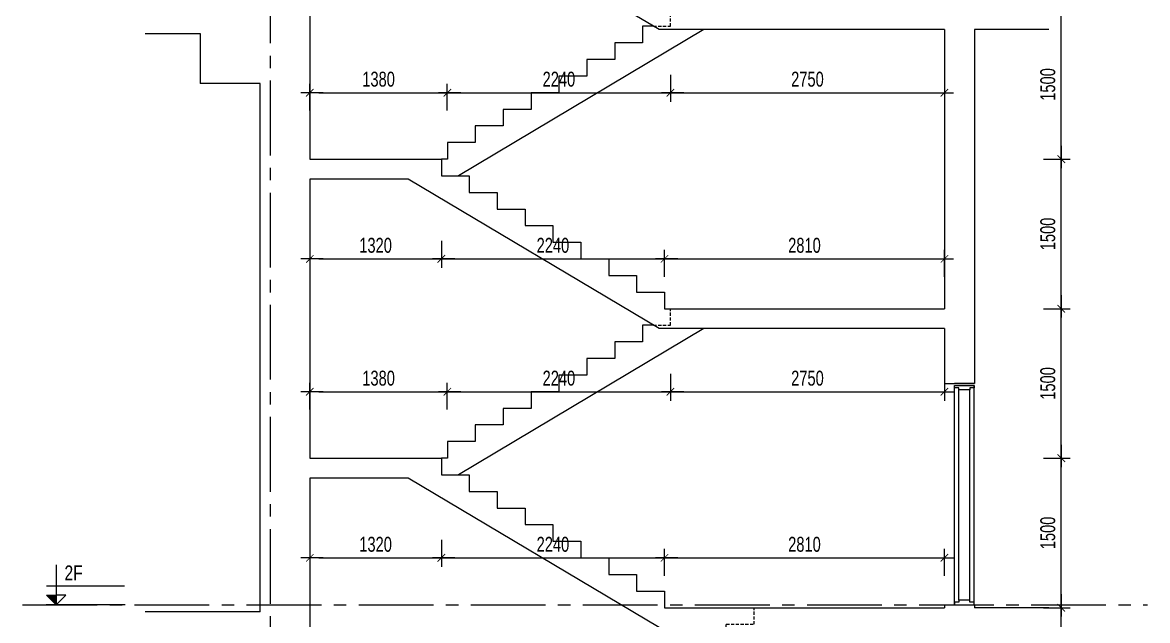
# Model space of a CAD drawing. Header units: millimetres. Extents: x -179076 to 152218, y -28646 to 38481.
# Drawn here: x 111998 to 123290, y -16948 to -10948 of the extents above; entities that cross this region are included whole.
import ezdxf

# ---------------------------------------------------------------- set-up
doc = ezdxf.new("R2010")
doc.units = ezdxf.units.MM
doc.linetypes.add('CENTER2', pattern=[1.125, 0.75, -0.125, 0.125, -0.125])
doc.linetypes.add('HIDDEN2', pattern=[4.7625, 3.175, -1.5875])
doc.layers.get('Defpoints').update_dxf_attribs({"color": 151, "lineweight": 9})
doc.layers.add('A-DOOR', color=4, linetype='Continuous')
doc.layers.add('DOOR', color=4, linetype='Continuous')
for name, color, linetype, lineweight in [('NDC_S_ANNO', 7, 'Continuous', 20), ('NDC_S_AXIS', 5, 'CENTER2', 13), ('NDC_S_CONTINUOUS', 3, 'Continuous', 20), ('NDC_S_DIM', 1, 'Continuous', 15), ('NDC_S_HIDDEN', 8, 'HIDDEN2', 13), ('NDC_S_SLAB', 2, 'Continuous', 20), ('NDC_S_TEXT SYMBOL', 7, 'Continuous', 20), ('NDC_S_VN TEXT', 7, 'Continuous', 20)]:
    doc.layers.add(name, color=color, linetype=linetype, lineweight=lineweight)
doc.styles.add('NDC_ANNO', font='', dxfattribs={"width": 0.8})
doc.styles.add('NDC_DIM', font='', dxfattribs={"width": 0.75})
doc.styles.get('NDC_ANNO').set_extended_font_data('Dotum')
doc.styles.get('NDC_DIM').set_extended_font_data('Dotum')
doc.dimstyles.new('NDC_dim_60', dxfattribs={"dimscale": 60, "dimtxt": 2.5, "dimasz": 1.5, "dimexe": 1.5, "dimexo": 2.5, "dimgap": 1, "dimtad": 1, "dimdec": 0, "dimzin": 0, "dimdsep": 46, "dimtxsty": 'NDC_DIM', "dimblk": 'DIMMARK', "dimcen": 0.09, "dimdle": 1.2, "dimclrd": 1, "dimclre": 1, "dimclrt": 3, "dimadec": 0, "dimazin": 0, "dimtfac": 1, "dimtdec": 0, "dimtix": 1, "dimtofl": 0, "dimtmove": 0, "dimatfit": 3, "dimfxl": 3, "dimfxlon": 1, "dimtolj": 1, "dimtzin": 0, "dimarcsym": 0})

# ---------------------------------------------------------------- blocks, each defined once
blk = doc.blocks.new('X-SECTION-2$0$X-SEC-DOO2')
at = {"layer": 'A-DOOR'}
for p, q in [((41976, 101972), (41976, 104172)), ((42021, 102017), (42021, 104127)), ((42131, 102017), (42131, 104127)), ((42176, 101972), (42176, 104172))]:
    blk.add_line(p, q, dxfattribs=at)
for points in [[(41976, 104172), (41976, 104147), (42021, 104147), (42021, 104127), (42131, 104127), (42131, 104147), (42176, 104147), (42176, 104172)], [(41976, 101972), (41976, 101997), (42021, 101997), (42021, 102017), (42131, 102017), (42131, 101997), (42176, 101997), (42176, 101972)]]:
    blk.add_lwpolyline(points, close=True, dxfattribs=at)
at = {"layer": 'Defpoints'}
blk.add_line((41976, 104192), (42176, 104192), dxfattribs=at)
blk = doc.blocks.new('kata_block_CT')
at = {"layer": 'NDC_S_ANNO'}
blk.add_hatch(color=3, dxfattribs=at).paths.add_polyline_path([(0, 1.6), (-1.61, 1.6), (0, 0)])
at = {"layer": 'NDC_S_ANNO', "ltscale": 50}
h = blk.add_hatch(dxfattribs=at)
h.set_pattern_fill('ANSI31', color=256, scale=1.406, style=0)
h.paths.add_polyline_path([(0, 1.6), (0, 0), (1.61, 1.6)])
for p, q in [((-1.59, 3.14), (11.47, 3.14)), ((11.56, 0), (-1.64, 0))]:
    blk.add_line(p, q, dxfattribs=at)
for points in [[(0, 6.69), (0, 0)], [(0, 0), (-1.61, 1.6), (0, 1.6)], [(0, 0), (1.61, 1.6), (0, 1.6)]]:
    blk.add_lwpolyline(points, dxfattribs=at)
at = {"layer": 'NDC_S_ANNO', "color": 8, "ltscale": 50}
blk.add_lwpolyline([(0, 0), (-1.61, 1.6), (0, 1.6)], dxfattribs=at)
at = {"layer": 'NDC_S_TEXT SYMBOL', "color": 3, "style": 'NDC_ANNO', "width": 0.8}
blk.add_attdef('CT', (1.41, 4.07), '', height=2.5, dxfattribs=at)
blk = doc.blocks.new('DIMMARK')
at = {"layer": 'NDC_S_DIM', "color": 1}
blk.add_line((-1.5, 0), (1, 0), dxfattribs=at)
at = {"layer": 'NDC_S_DIM', "color": 2, "const_width": 0.1}
blk.add_lwpolyline([(-0.42, -0.42), (0.42, 0.42)], dxfattribs=at)
blk = doc.blocks.new('*D993')
at = {"layer": 'Defpoints', "color": 0, "transparency": 16777216}
for p in [(114882, -15320), (116202, -15320), (116202, -16320)]:
    blk.add_point(p, dxfattribs=at)
at = {"layer": 'NDC_S_DIM', "color": 1, "lineweight": -2, "transparency": 16777216}
for p, q in [((114882, -16140), (114882, -16410)), ((116202, -16140), (116202, -16410)), ((114972, -16320), (116112, -16320))]:
    blk.add_line(p, q, dxfattribs=at)
at = {"layer": 'NDC_S_DIM', "color": 1, "lineweight": -2, "transparency": 16777216, "xscale": 90, "yscale": 90, "zscale": 90, "rotation": 180}
blk.add_blockref('DIMMARK', (114882, -16320), dxfattribs=at)
at = {"layer": 'NDC_S_DIM', "color": 1, "lineweight": -2, "transparency": 16777216, "xscale": 90, "yscale": 90, "zscale": 90}
blk.add_blockref('DIMMARK', (116202, -16320), dxfattribs=at)
at = {"layer": 'NDC_S_DIM', "color": 3, "transparency": 16777216, "insert": (115542, -16185), "char_height": 150, "attachment_point": 5, "style": 'NDC_DIM'}
blk.add_mtext('\\A1;1320', dxfattribs=at)
blk = doc.blocks.new('*D994')
at = {"layer": 'Defpoints', "color": 0, "transparency": 16777216}
for p in [(116202, -15320), (118442, -16320), (118442, -16820)]:
    blk.add_point(p, dxfattribs=at)
at = {"layer": 'NDC_S_DIM', "color": 1, "lineweight": -2, "transparency": 16777216}
for p, q in [((116202, -16140), (116202, -16410)), ((118442, -16500), (118442, -16230)), ((116292, -16320), (118352, -16320))]:
    blk.add_line(p, q, dxfattribs=at)
at = {"layer": 'NDC_S_DIM', "color": 1, "lineweight": -2, "transparency": 16777216, "xscale": 90, "yscale": 90, "zscale": 90, "rotation": 180}
blk.add_blockref('DIMMARK', (116202, -16320), dxfattribs=at)
at = {"layer": 'NDC_S_DIM', "color": 1, "lineweight": -2, "transparency": 16777216, "xscale": 90, "yscale": 90, "zscale": 90}
blk.add_blockref('DIMMARK', (118442, -16320), dxfattribs=at)
at = {"layer": 'NDC_S_DIM', "color": 3, "transparency": 16777216, "insert": (117322, -16185), "char_height": 150, "attachment_point": 5, "style": 'NDC_DIM'}
blk.add_mtext('\\A1;2240', dxfattribs=at)
blk = doc.blocks.new('*D995')
at = {"layer": 'Defpoints', "color": 0, "transparency": 16777216}
for p in [(121252, -16320), (118442, -16820), (121252, -16820)]:
    blk.add_point(p, dxfattribs=at)
at = {"layer": 'NDC_S_DIM', "color": 1, "lineweight": -2, "transparency": 16777216}
for p, q in [((118442, -16500), (118442, -16230)), ((121252, -16500), (121252, -16230)), ((118532, -16320), (121162, -16320))]:
    blk.add_line(p, q, dxfattribs=at)
at = {"layer": 'NDC_S_DIM', "color": 1, "lineweight": -2, "transparency": 16777216, "xscale": 90, "yscale": 90, "zscale": 90, "rotation": 180}
blk.add_blockref('DIMMARK', (118442, -16320), dxfattribs=at)
at = {"layer": 'NDC_S_DIM', "color": 1, "lineweight": -2, "transparency": 16777216, "xscale": 90, "yscale": 90, "zscale": 90}
blk.add_blockref('DIMMARK', (121252, -16320), dxfattribs=at)
at = {"layer": 'NDC_S_DIM', "color": 3, "transparency": 16777216, "insert": (119847, -16185), "char_height": 150, "attachment_point": 5, "style": 'NDC_DIM'}
blk.add_mtext('\\A1;2810', dxfattribs=at)
blk = doc.blocks.new('*D996')
at = {"layer": 'Defpoints', "color": 0, "transparency": 16777216}
for p in [(116262, -14653), (114882, -15320), (116262, -15320)]:
    blk.add_point(p, dxfattribs=at)
at = {"layer": 'NDC_S_DIM', "color": 1, "lineweight": -2, "transparency": 16777216}
for p, q in [((114882, -14833), (114882, -14563)), ((116262, -14833), (116262, -14563)), ((114972, -14653), (116172, -14653))]:
    blk.add_line(p, q, dxfattribs=at)
at = {"layer": 'NDC_S_DIM', "color": 1, "lineweight": -2, "transparency": 16777216, "xscale": 90, "yscale": 90, "zscale": 90, "rotation": 180}
blk.add_blockref('DIMMARK', (114882, -14653), dxfattribs=at)
at = {"layer": 'NDC_S_DIM', "color": 1, "lineweight": -2, "transparency": 16777216, "xscale": 90, "yscale": 90, "zscale": 90}
blk.add_blockref('DIMMARK', (116262, -14653), dxfattribs=at)
at = {"layer": 'NDC_S_DIM', "color": 3, "transparency": 16777216, "insert": (115572, -14518), "char_height": 150, "attachment_point": 5, "style": 'NDC_DIM'}
blk.add_mtext('\\A1;1380', dxfattribs=at)
blk = doc.blocks.new('*D997')
at = {"layer": 'Defpoints', "color": 0, "transparency": 16777216}
for p in [(118502, -13987), (118502, -14653), (116262, -15320)]:
    blk.add_point(p, dxfattribs=at)
at = {"layer": 'NDC_S_DIM', "color": 1, "lineweight": -2, "transparency": 16777216}
for p, q in [((116262, -14833), (116262, -14563)), ((118502, -14473), (118502, -14743)), ((116352, -14653), (118412, -14653))]:
    blk.add_line(p, q, dxfattribs=at)
at = {"layer": 'NDC_S_DIM', "color": 1, "lineweight": -2, "transparency": 16777216, "xscale": 90, "yscale": 90, "zscale": 90, "rotation": 180}
blk.add_blockref('DIMMARK', (116262, -14653), dxfattribs=at)
at = {"layer": 'NDC_S_DIM', "color": 1, "lineweight": -2, "transparency": 16777216, "xscale": 90, "yscale": 90, "zscale": 90}
blk.add_blockref('DIMMARK', (118502, -14653), dxfattribs=at)
at = {"layer": 'NDC_S_DIM', "color": 3, "transparency": 16777216, "insert": (117382, -14518), "char_height": 150, "attachment_point": 5, "style": 'NDC_DIM'}
blk.add_mtext('\\A1;2240', dxfattribs=at)
blk = doc.blocks.new('*D998')
at = {"layer": 'Defpoints', "color": 0, "transparency": 16777216}
for p in [(118502, -13987), (121252, -14020), (121252, -14653)]:
    blk.add_point(p, dxfattribs=at)
at = {"layer": 'NDC_S_DIM', "color": 1, "lineweight": -2, "transparency": 16777216}
for p, q in [((118502, -14473), (118502, -14743)), ((121252, -14473), (121252, -14743)), ((118592, -14653), (121162, -14653))]:
    blk.add_line(p, q, dxfattribs=at)
at = {"layer": 'NDC_S_DIM', "color": 1, "lineweight": -2, "transparency": 16777216, "xscale": 90, "yscale": 90, "zscale": 90, "rotation": 180}
blk.add_blockref('DIMMARK', (118502, -14653), dxfattribs=at)
at = {"layer": 'NDC_S_DIM', "color": 1, "lineweight": -2, "transparency": 16777216, "xscale": 90, "yscale": 90, "zscale": 90}
blk.add_blockref('DIMMARK', (121252, -14653), dxfattribs=at)
at = {"layer": 'NDC_S_DIM', "color": 3, "transparency": 16777216, "insert": (119877, -14518), "char_height": 150, "attachment_point": 5, "style": 'NDC_DIM'}
blk.add_mtext('\\A1;2750', dxfattribs=at)
blk = doc.blocks.new('*D999')
at = {"layer": 'Defpoints', "color": 0, "transparency": 16777216}
for p in [(114882, -12320), (116202, -12320), (116202, -13320)]:
    blk.add_point(p, dxfattribs=at)
at = {"layer": 'NDC_S_DIM', "color": 1, "lineweight": -2, "transparency": 16777216}
for p, q in [((114882, -13140), (114882, -13410)), ((116202, -13140), (116202, -13410)), ((114972, -13320), (116112, -13320))]:
    blk.add_line(p, q, dxfattribs=at)
at = {"layer": 'NDC_S_DIM', "color": 1, "lineweight": -2, "transparency": 16777216, "xscale": 90, "yscale": 90, "zscale": 90, "rotation": 180}
blk.add_blockref('DIMMARK', (114882, -13320), dxfattribs=at)
at = {"layer": 'NDC_S_DIM', "color": 1, "lineweight": -2, "transparency": 16777216, "xscale": 90, "yscale": 90, "zscale": 90}
blk.add_blockref('DIMMARK', (116202, -13320), dxfattribs=at)
at = {"layer": 'NDC_S_DIM', "color": 3, "transparency": 16777216, "insert": (115542, -13185), "char_height": 150, "attachment_point": 5, "style": 'NDC_DIM'}
blk.add_mtext('\\A1;1320', dxfattribs=at)
blk = doc.blocks.new('*D1000')
at = {"layer": 'Defpoints', "color": 0, "transparency": 16777216}
for p in [(116202, -12320), (118442, -13320), (118442, -13820)]:
    blk.add_point(p, dxfattribs=at)
at = {"layer": 'NDC_S_DIM', "color": 1, "lineweight": -2, "transparency": 16777216}
for p, q in [((116202, -13140), (116202, -13410)), ((116292, -13320), (118352, -13320)), ((118442, -13500), (118442, -13230))]:
    blk.add_line(p, q, dxfattribs=at)
at = {"layer": 'NDC_S_DIM', "color": 1, "lineweight": -2, "transparency": 16777216, "xscale": 90, "yscale": 90, "zscale": 90, "rotation": 180}
blk.add_blockref('DIMMARK', (116202, -13320), dxfattribs=at)
at = {"layer": 'NDC_S_DIM', "color": 1, "lineweight": -2, "transparency": 16777216, "xscale": 90, "yscale": 90, "zscale": 90}
blk.add_blockref('DIMMARK', (118442, -13320), dxfattribs=at)
at = {"layer": 'NDC_S_DIM', "color": 3, "transparency": 16777216, "insert": (117322, -13185), "char_height": 150, "attachment_point": 5, "style": 'NDC_DIM'}
blk.add_mtext('\\A1;2240', dxfattribs=at)
blk = doc.blocks.new('*D1001')
at = {"layer": 'Defpoints', "color": 0, "transparency": 16777216}
for p in [(121252, -13320), (118442, -13820), (121252, -13820)]:
    blk.add_point(p, dxfattribs=at)
at = {"layer": 'NDC_S_DIM', "color": 1, "lineweight": -2, "transparency": 16777216}
for p, q in [((118442, -13500), (118442, -13230)), ((118532, -13320), (121162, -13320)), ((121252, -13500), (121252, -13230))]:
    blk.add_line(p, q, dxfattribs=at)
at = {"layer": 'NDC_S_DIM', "color": 1, "lineweight": -2, "transparency": 16777216, "xscale": 90, "yscale": 90, "zscale": 90, "rotation": 180}
blk.add_blockref('DIMMARK', (118442, -13320), dxfattribs=at)
at = {"layer": 'NDC_S_DIM', "color": 1, "lineweight": -2, "transparency": 16777216, "xscale": 90, "yscale": 90, "zscale": 90}
blk.add_blockref('DIMMARK', (121252, -13320), dxfattribs=at)
at = {"layer": 'NDC_S_DIM', "color": 3, "transparency": 16777216, "insert": (119847, -13185), "char_height": 150, "attachment_point": 5, "style": 'NDC_DIM'}
blk.add_mtext('\\A1;2810', dxfattribs=at)
blk = doc.blocks.new('*D1002')
at = {"layer": 'Defpoints', "color": 0, "transparency": 16777216}
for p in [(116262, -11653), (114882, -12320), (116262, -12320)]:
    blk.add_point(p, dxfattribs=at)
at = {"layer": 'NDC_S_DIM', "color": 1, "lineweight": -2, "transparency": 16777216}
for p, q in [((114882, -11833), (114882, -11563)), ((116262, -11833), (116262, -11563)), ((114972, -11653), (116172, -11653))]:
    blk.add_line(p, q, dxfattribs=at)
at = {"layer": 'NDC_S_DIM', "color": 1, "lineweight": -2, "transparency": 16777216, "xscale": 90, "yscale": 90, "zscale": 90, "rotation": 180}
blk.add_blockref('DIMMARK', (114882, -11653), dxfattribs=at)
at = {"layer": 'NDC_S_DIM', "color": 1, "lineweight": -2, "transparency": 16777216, "xscale": 90, "yscale": 90, "zscale": 90}
blk.add_blockref('DIMMARK', (116262, -11653), dxfattribs=at)
at = {"layer": 'NDC_S_DIM', "color": 3, "transparency": 16777216, "insert": (115572, -11518), "char_height": 150, "attachment_point": 5, "style": 'NDC_DIM'}
blk.add_mtext('\\A1;1380', dxfattribs=at)
blk = doc.blocks.new('*D1003')
at = {"layer": 'Defpoints', "color": 0, "transparency": 16777216}
for p in [(118502, -10987), (118502, -11653), (116262, -12320)]:
    blk.add_point(p, dxfattribs=at)
at = {"layer": 'NDC_S_DIM', "color": 1, "lineweight": -2, "transparency": 16777216}
for p, q in [((118502, -11473), (118502, -11743)), ((116262, -11833), (116262, -11563)), ((116352, -11653), (118412, -11653))]:
    blk.add_line(p, q, dxfattribs=at)
at = {"layer": 'NDC_S_DIM', "color": 1, "lineweight": -2, "transparency": 16777216, "xscale": 90, "yscale": 90, "zscale": 90, "rotation": 180}
blk.add_blockref('DIMMARK', (116262, -11653), dxfattribs=at)
at = {"layer": 'NDC_S_DIM', "color": 1, "lineweight": -2, "transparency": 16777216, "xscale": 90, "yscale": 90, "zscale": 90}
blk.add_blockref('DIMMARK', (118502, -11653), dxfattribs=at)
at = {"layer": 'NDC_S_DIM', "color": 3, "transparency": 16777216, "insert": (117382, -11518), "char_height": 150, "attachment_point": 5, "style": 'NDC_DIM'}
blk.add_mtext('\\A1;2240', dxfattribs=at)
blk = doc.blocks.new('*D1004')
at = {"layer": 'Defpoints', "color": 0, "transparency": 16777216}
for p in [(118502, -10987), (121252, -11020), (121252, -11653)]:
    blk.add_point(p, dxfattribs=at)
at = {"layer": 'NDC_S_DIM', "color": 1, "lineweight": -2, "transparency": 16777216}
for p, q in [((118502, -11473), (118502, -11743)), ((121252, -11473), (121252, -11743)), ((118592, -11653), (121162, -11653))]:
    blk.add_line(p, q, dxfattribs=at)
at = {"layer": 'NDC_S_DIM', "color": 1, "lineweight": -2, "transparency": 16777216, "xscale": 90, "yscale": 90, "zscale": 90, "rotation": 180}
blk.add_blockref('DIMMARK', (118502, -11653), dxfattribs=at)
at = {"layer": 'NDC_S_DIM', "color": 1, "lineweight": -2, "transparency": 16777216, "xscale": 90, "yscale": 90, "zscale": 90}
blk.add_blockref('DIMMARK', (121252, -11653), dxfattribs=at)
at = {"layer": 'NDC_S_DIM', "color": 3, "transparency": 16777216, "insert": (119877, -11518), "char_height": 150, "attachment_point": 5, "style": 'NDC_DIM'}
blk.add_mtext('\\A1;2750', dxfattribs=at)
blk = doc.blocks.new('*D1285')
at = {"layer": 'Defpoints', "color": 0, "transparency": 16777216}
for p in [(118442, -16820), (122425, -16820), (116232, -18820)]:
    blk.add_point(p, dxfattribs=at)
at = {"layer": 'NDC_S_DIM', "color": 1, "lineweight": -2, "transparency": 16777216}
for p, q in [((122245, -16820), (122515, -16820)), ((122425, -18730), (122425, -16910)), ((122245, -18820), (122515, -18820))]:
    blk.add_line(p, q, dxfattribs=at)
at = {"layer": 'NDC_S_DIM', "color": 1, "lineweight": -2, "transparency": 16777216, "xscale": 90, "yscale": 90, "zscale": 90}
for p, rotation in [((122425, -16820), 90), ((122425, -18820), 270)]:
    blk.add_blockref('DIMMARK', p, dxfattribs=dict(at, rotation=rotation))
at = {"layer": 'NDC_S_DIM', "color": 3, "transparency": 16777216, "insert": (122290, -17820), "char_height": 150, "attachment_point": 5, "rotation": 90, "style": 'NDC_DIM'}
blk.add_mtext('\\A1;2000', dxfattribs=at)
blk = doc.blocks.new('*D1286')
at = {"layer": 'Defpoints', "color": 0, "transparency": 16777216}
for p in [(116262, -15320), (122425, -15320), (118442, -16820)]:
    blk.add_point(p, dxfattribs=at)
at = {"layer": 'NDC_S_DIM', "color": 1, "lineweight": -2, "transparency": 16777216}
for p, q in [((122245, -15320), (122515, -15320)), ((122425, -16730), (122425, -15410)), ((122245, -16820), (122515, -16820))]:
    blk.add_line(p, q, dxfattribs=at)
at = {"layer": 'NDC_S_DIM', "color": 1, "lineweight": -2, "transparency": 16777216, "xscale": 90, "yscale": 90, "zscale": 90}
for p, rotation in [((122425, -15320), 90), ((122425, -16820), 270)]:
    blk.add_blockref('DIMMARK', p, dxfattribs=dict(at, rotation=rotation))
at = {"layer": 'NDC_S_DIM', "color": 3, "transparency": 16777216, "insert": (122290, -16070), "char_height": 150, "attachment_point": 5, "rotation": 90, "style": 'NDC_DIM'}
blk.add_mtext('\\A1;1500', dxfattribs=at)
blk = doc.blocks.new('*D1287')
at = {"layer": 'Defpoints', "color": 0, "transparency": 16777216}
for p in [(118442, -13820), (122425, -13820), (116262, -15320)]:
    blk.add_point(p, dxfattribs=at)
at = {"layer": 'NDC_S_DIM', "color": 1, "lineweight": -2, "transparency": 16777216}
for p, q in [((122245, -13820), (122515, -13820)), ((122425, -15230), (122425, -13910)), ((122245, -15320), (122515, -15320))]:
    blk.add_line(p, q, dxfattribs=at)
at = {"layer": 'NDC_S_DIM', "color": 1, "lineweight": -2, "transparency": 16777216, "xscale": 90, "yscale": 90, "zscale": 90}
for p, rotation in [((122425, -13820), 90), ((122425, -15320), 270)]:
    blk.add_blockref('DIMMARK', p, dxfattribs=dict(at, rotation=rotation))
at = {"layer": 'NDC_S_DIM', "color": 3, "transparency": 16777216, "insert": (122290, -14570), "char_height": 150, "attachment_point": 5, "rotation": 90, "style": 'NDC_DIM'}
blk.add_mtext('\\A1;1500', dxfattribs=at)
blk = doc.blocks.new('*D1288')
at = {"layer": 'Defpoints', "color": 0, "transparency": 16777216}
for p in [(116262, -12320), (122425, -12320), (118442, -13820)]:
    blk.add_point(p, dxfattribs=at)
at = {"layer": 'NDC_S_DIM', "color": 1, "lineweight": -2, "transparency": 16777216}
for p, q in [((122245, -12320), (122515, -12320)), ((122425, -13730), (122425, -12410)), ((122245, -13820), (122515, -13820))]:
    blk.add_line(p, q, dxfattribs=at)
at = {"layer": 'NDC_S_DIM', "color": 1, "lineweight": -2, "transparency": 16777216, "xscale": 90, "yscale": 90, "zscale": 90}
for p, rotation in [((122425, -12320), 90), ((122425, -13820), 270)]:
    blk.add_blockref('DIMMARK', p, dxfattribs=dict(at, rotation=rotation))
at = {"layer": 'NDC_S_DIM', "color": 3, "transparency": 16777216, "insert": (122290, -13070), "char_height": 150, "attachment_point": 5, "rotation": 90, "style": 'NDC_DIM'}
blk.add_mtext('\\A1;1500', dxfattribs=at)
blk = doc.blocks.new('*D1289')
at = {"layer": 'Defpoints', "color": 0, "transparency": 16777216}
for p in [(118442, -10820), (122425, -10820), (116262, -12320)]:
    blk.add_point(p, dxfattribs=at)
at = {"layer": 'NDC_S_DIM', "color": 1, "lineweight": -2, "transparency": 16777216}
for p, q in [((122245, -10820), (122515, -10820)), ((122425, -12230), (122425, -10910)), ((122245, -12320), (122515, -12320))]:
    blk.add_line(p, q, dxfattribs=at)
at = {"layer": 'NDC_S_DIM', "color": 1, "lineweight": -2, "transparency": 16777216, "xscale": 90, "yscale": 90, "zscale": 90}
for p, rotation in [((122425, -10820), 90), ((122425, -12320), 270)]:
    blk.add_blockref('DIMMARK', p, dxfattribs=dict(at, rotation=rotation))
at = {"layer": 'NDC_S_DIM', "color": 3, "transparency": 16777216, "insert": (122290, -11570), "char_height": 150, "attachment_point": 5, "rotation": 90, "style": 'NDC_DIM'}
blk.add_mtext('\\A1;1500', dxfattribs=at)

msp = doc.modelspace()

# ---------------------------------------------------------------- linework, layer by layer
at = {"layer": 'NDC_S_AXIS', "ltscale": 1000}
for p, q in [((114482.4, 4218.6), (114482.4, -28051.4)), ((111997.8, -16790.2), (123290.2, -16790.2))]:
    msp.add_line(p, q, dxfattribs=at)
at = {"layer": 'NDC_S_CONTINUOUS'}
for p, q in [((118837.4, -11020.2), (116373.4, -12486.8)), ((118837.4, -14020.2), (116373.4, -15486.8))]:
    msp.add_line(p, q, dxfattribs=at)
for points in [[(118331.4, -10986.8), (118222.4, -10986.8), (118222.4, -11153.5), (117942.4, -11153.5), (117942.4, -11320.2), (117662.4, -11320.2), (117662.4, -11486.8), (117382.4, -11486.8), (117382.4, -11653.5), (117102.4, -11653.5), (117102.4, -11820.2), (116822.4, -11820.2), (116822.4, -11986.8), (116542.4, -11986.8), (116542.4, -12153.5), (116262.4, -12153.5), (116262.4, -12320.2), (116202.4, -12320.2)], [(118331.4, -13986.8), (118222.4, -13986.8), (118222.4, -14153.5), (117942.4, -14153.5), (117942.4, -14320.2), (117662.4, -14320.2), (117662.4, -14486.8), (117382.4, -14486.8), (117382.4, -14653.5), (117102.4, -14653.5), (117102.4, -14820.2), (116822.4, -14820.2), (116822.4, -14986.8), (116542.4, -14986.8), (116542.4, -15153.5), (116262.4, -15153.5), (116262.4, -15320.2), (116202.4, -15320.2)]]:
    msp.add_lwpolyline(points, dxfattribs=at)
at = {"layer": 'NDC_S_HIDDEN', "ltscale": 10}
for points in [[(118331.4, -10986.8), (118502.4, -10986.8), (118502.4, -10820.2)], [(118331.4, -13986.8), (118502.4, -13986.8), (118502.4, -13820.2)], [(119062.4, -17020.2), (119062.4, -16986.8), (119342.4, -16986.8), (119342.4, -16820.2)]]:
    msp.add_lwpolyline(points, dxfattribs=at)
at = {"layer": 'NDC_S_SLAB'}
for p, q in [((114882.4, -9520.2), (114882.4, -12320.2)), ((118387.4, -11020.2), (115867.4, -9520.2)), ((113782.4, -11060.2), (113782.4, -11560.2)), ((121252.4, -11020.2), (118387.4, -11020.2)), ((121252.4, -11020.2), (121252.4, -13820.2)), ((121552.4, -11020.2), (121552.4, -14570.2)), ((122299.6, -11020.2), (121552.4, -11020.2)), ((114882.4, -12320.2), (116202.4, -12320.2)), ((116202.4, -12320.2), (116202.4, -12486.8)), ((115867.4, -12520.2), (114882.4, -12520.2)), ((114882.4, -12520.2), (114882.4, -15320.2)), ((118387.4, -14020.2), (115867.4, -12520.2)), ((116202.4, -12486.8), (116482.4, -12486.8)), ((116482.4, -12486.8), (116482.4, -12653.5)), ((116482.4, -12653.5), (116762.4, -12653.5)), ((116762.4, -12653.5), (116762.4, -12820.2)), ((116762.4, -12820.2), (117042.4, -12820.2)), ((117042.4, -12820.2), (117042.4, -12986.8)), ((117042.4, -12986.8), (117322.4, -12986.8)), ((117322.4, -12986.8), (117322.4, -13153.5)), ((117322.4, -13153.5), (117602.4, -13153.5)), ((117602.4, -13153.5), (117602.4, -13320.2)), ((117602.4, -13320.2), (117882.4, -13320.2)), ((117882.4, -13320.2), (117882.4, -13486.8)), ((117882.4, -13486.8), (118162.4, -13486.8)), ((118162.4, -13486.8), (118162.4, -13653.5)), ((118162.4, -13653.5), (118442.4, -13653.5)), ((118442.4, -13653.5), (118442.4, -13820.2)), ((118442.4, -13820.2), (121252.4, -13820.2)), ((121252.4, -14020.2), (118387.4, -14020.2)), ((121252.4, -14020.2), (121252.4, -14570.2)), ((121252.4, -14570.2), (121552.4, -14570.2)), ((114882.4, -15320.2), (116202.4, -15320.2)), ((116202.4, -15320.2), (116202.4, -15486.8)), ((115867.4, -15520.2), (114882.4, -15520.2)), ((114882.4, -15520.2), (114882.4, -18820.2)), ((118387.4, -17020.2), (115867.4, -15520.2)), ((116202.4, -15486.8), (116482.4, -15486.8)), ((116482.4, -15486.8), (116482.4, -15653.5)), ((116482.4, -15653.5), (116762.4, -15653.5)), ((116762.4, -15653.5), (116762.4, -15820.2)), ((116762.4, -15820.2), (117042.4, -15820.2)), ((117042.4, -15820.2), (117042.4, -15986.8)), ((117042.4, -15986.8), (117322.4, -15986.8)), ((117322.4, -15986.8), (117322.4, -16153.5)), ((117322.4, -16153.5), (117602.4, -16153.5)), ((117602.4, -16153.5), (117602.4, -16320.2)), ((117602.4, -16320.2), (117882.4, -16320.2)), ((117882.4, -16320.2), (117882.4, -16486.8)), ((117882.4, -16486.8), (118162.4, -16486.8)), ((118162.4, -16486.8), (118162.4, -16653.5)), ((118162.4, -16653.5), (118442.4, -16653.5)), ((118442.4, -16653.5), (118442.4, -16820.2)), ((118442.4, -16820.2), (121252.4, -16820.2)), ((121252.4, -16790.2), (121552.4, -16790.2)), ((121252.4, -16790.2), (121252.4, -16820.2)), ((121552.4, -16790.2), (121552.4, -16820.2)), ((122299.6, -16820.2), (121552.4, -16820.2))]:
    msp.add_line(p, q, dxfattribs=at)
for points in [[(113230.5, -11060.2), (113782.4, -11060.2)], [(114382.4, -16860.2), (114382.4, -11560.2), (113782.4, -11560.2)], [(114382.4, -16860.2), (113230.5, -16860.2)]]:
    msp.add_lwpolyline(points, dxfattribs=at)

# ---------------------------------------------------------------- block references
at = {"layer": 'DOOR', "xscale": -1}
msp.add_blockref('X-SECTION-2$0$X-SEC-DOO2', (163528, -118762), dxfattribs=at)
at = {"layer": 'NDC_S_VN TEXT', "xscale": 60, "yscale": 60, "zscale": 60}
msp.add_blockref('kata_block_CT', (112334.5, -16790.2), dxfattribs=at).add_auto_attribs({'CT': '2F'})

# ---------------------------------------------------------------- dimensions: what is measured, and where the dimension line sits
at = {"layer": 'NDC_S_DIM'}
for base, p1, p2, picture, middle in [((122425.2, -10820.2), (116262.4, -12320.2), (118442.4, -10820.2), '*D1289', (122290.1, -11570.2)), ((122425.2, -12320.2), (118442.4, -13820.2), (116262.4, -12320.2), '*D1288', (122290.1, -13070.2)), ((122425.2, -13820.2), (116262.4, -15320.2), (118442.4, -13820.2), '*D1287', (122290.1, -14570.2)), ((122425.2, -15320.2), (118442.4, -16820.2), (116262.4, -15320.2), '*D1286', (122290.1, -16070.2)), ((122425.2, -16820.2), (116232.4, -18820.2), (118442.4, -16820.2), '*D1285', (122290.1, -17820.2))]:
    dim = msp.add_linear_dim(base=base, p1=p1, p2=p2, angle=90, dimstyle='NDC_dim_60', override={"dimtmove": 1}, dxfattribs=at)
    dim.commit()
    dim.dimension.update_dxf_attribs({"geometry": picture, "text_midpoint": middle})
for base, p1, p2, picture, middle in [((118502.4, -11653.5), (116262.4, -12320.2), (118502.4, -10986.8), '*D1003', (117382.4, -11518.4)), ((121252.4, -11653.5), (118502.4, -10986.8), (121252.4, -11020.2), '*D1004', (119877.4, -11518.4)), ((118442.4, -13320.2), (116202.4, -12320.2), (118442.4, -13820.2), '*D1000', (117322.4, -13185.1)), ((121252.4, -13320.2), (118442.4, -13820.2), (121252.4, -13820.2), '*D1001', (119847.4, -13185.1)), ((118502.4, -14653.5), (116262.4, -15320.2), (118502.4, -13986.8), '*D997', (117382.4, -14518.4)), ((121252.4, -14653.5), (118502.4, -13986.8), (121252.4, -14020.2), '*D998', (119877.4, -14518.4)), ((118442.4, -16320.2), (116202.4, -15320.2), (118442.4, -16820.2), '*D994', (117322.4, -16185.1)), ((121252.4, -16320.2), (118442.4, -16820.2), (121252.4, -16820.2), '*D995', (119847.4, -16185.1))]:
    dim = msp.add_linear_dim(base=base, p1=p1, p2=p2, dimstyle='NDC_dim_60', override={"dimtmove": 1}, dxfattribs=at)
    dim.commit()
    dim.dimension.update_dxf_attribs({"geometry": picture, "text_midpoint": middle})
for base, p1, p2, picture, middle in [((116262.4, -11653.5), (114882.4, -12320.2), (116262.4, -12320.2), '*D1002', (115572.4, -11518.4)), ((116202.4, -13320.2), (114882.4, -12320.2), (116202.4, -12320.2), '*D999', (115542.4, -13185.1)), ((116262.4, -14653.5), (114882.4, -15320.2), (116262.4, -15320.2), '*D996', (115572.4, -14518.4)), ((116202.4, -16320.2), (114882.4, -15320.2), (116202.4, -15320.2), '*D993', (115542.4, -16185.1))]:
    dim = msp.add_linear_dim(base=base, p1=p1, p2=p2, dimstyle='NDC_dim_60', dxfattribs=at)
    dim.commit()
    dim.dimension.update_dxf_attribs({"geometry": picture, "text_midpoint": middle})

doc.saveas('drawing.dxf')
